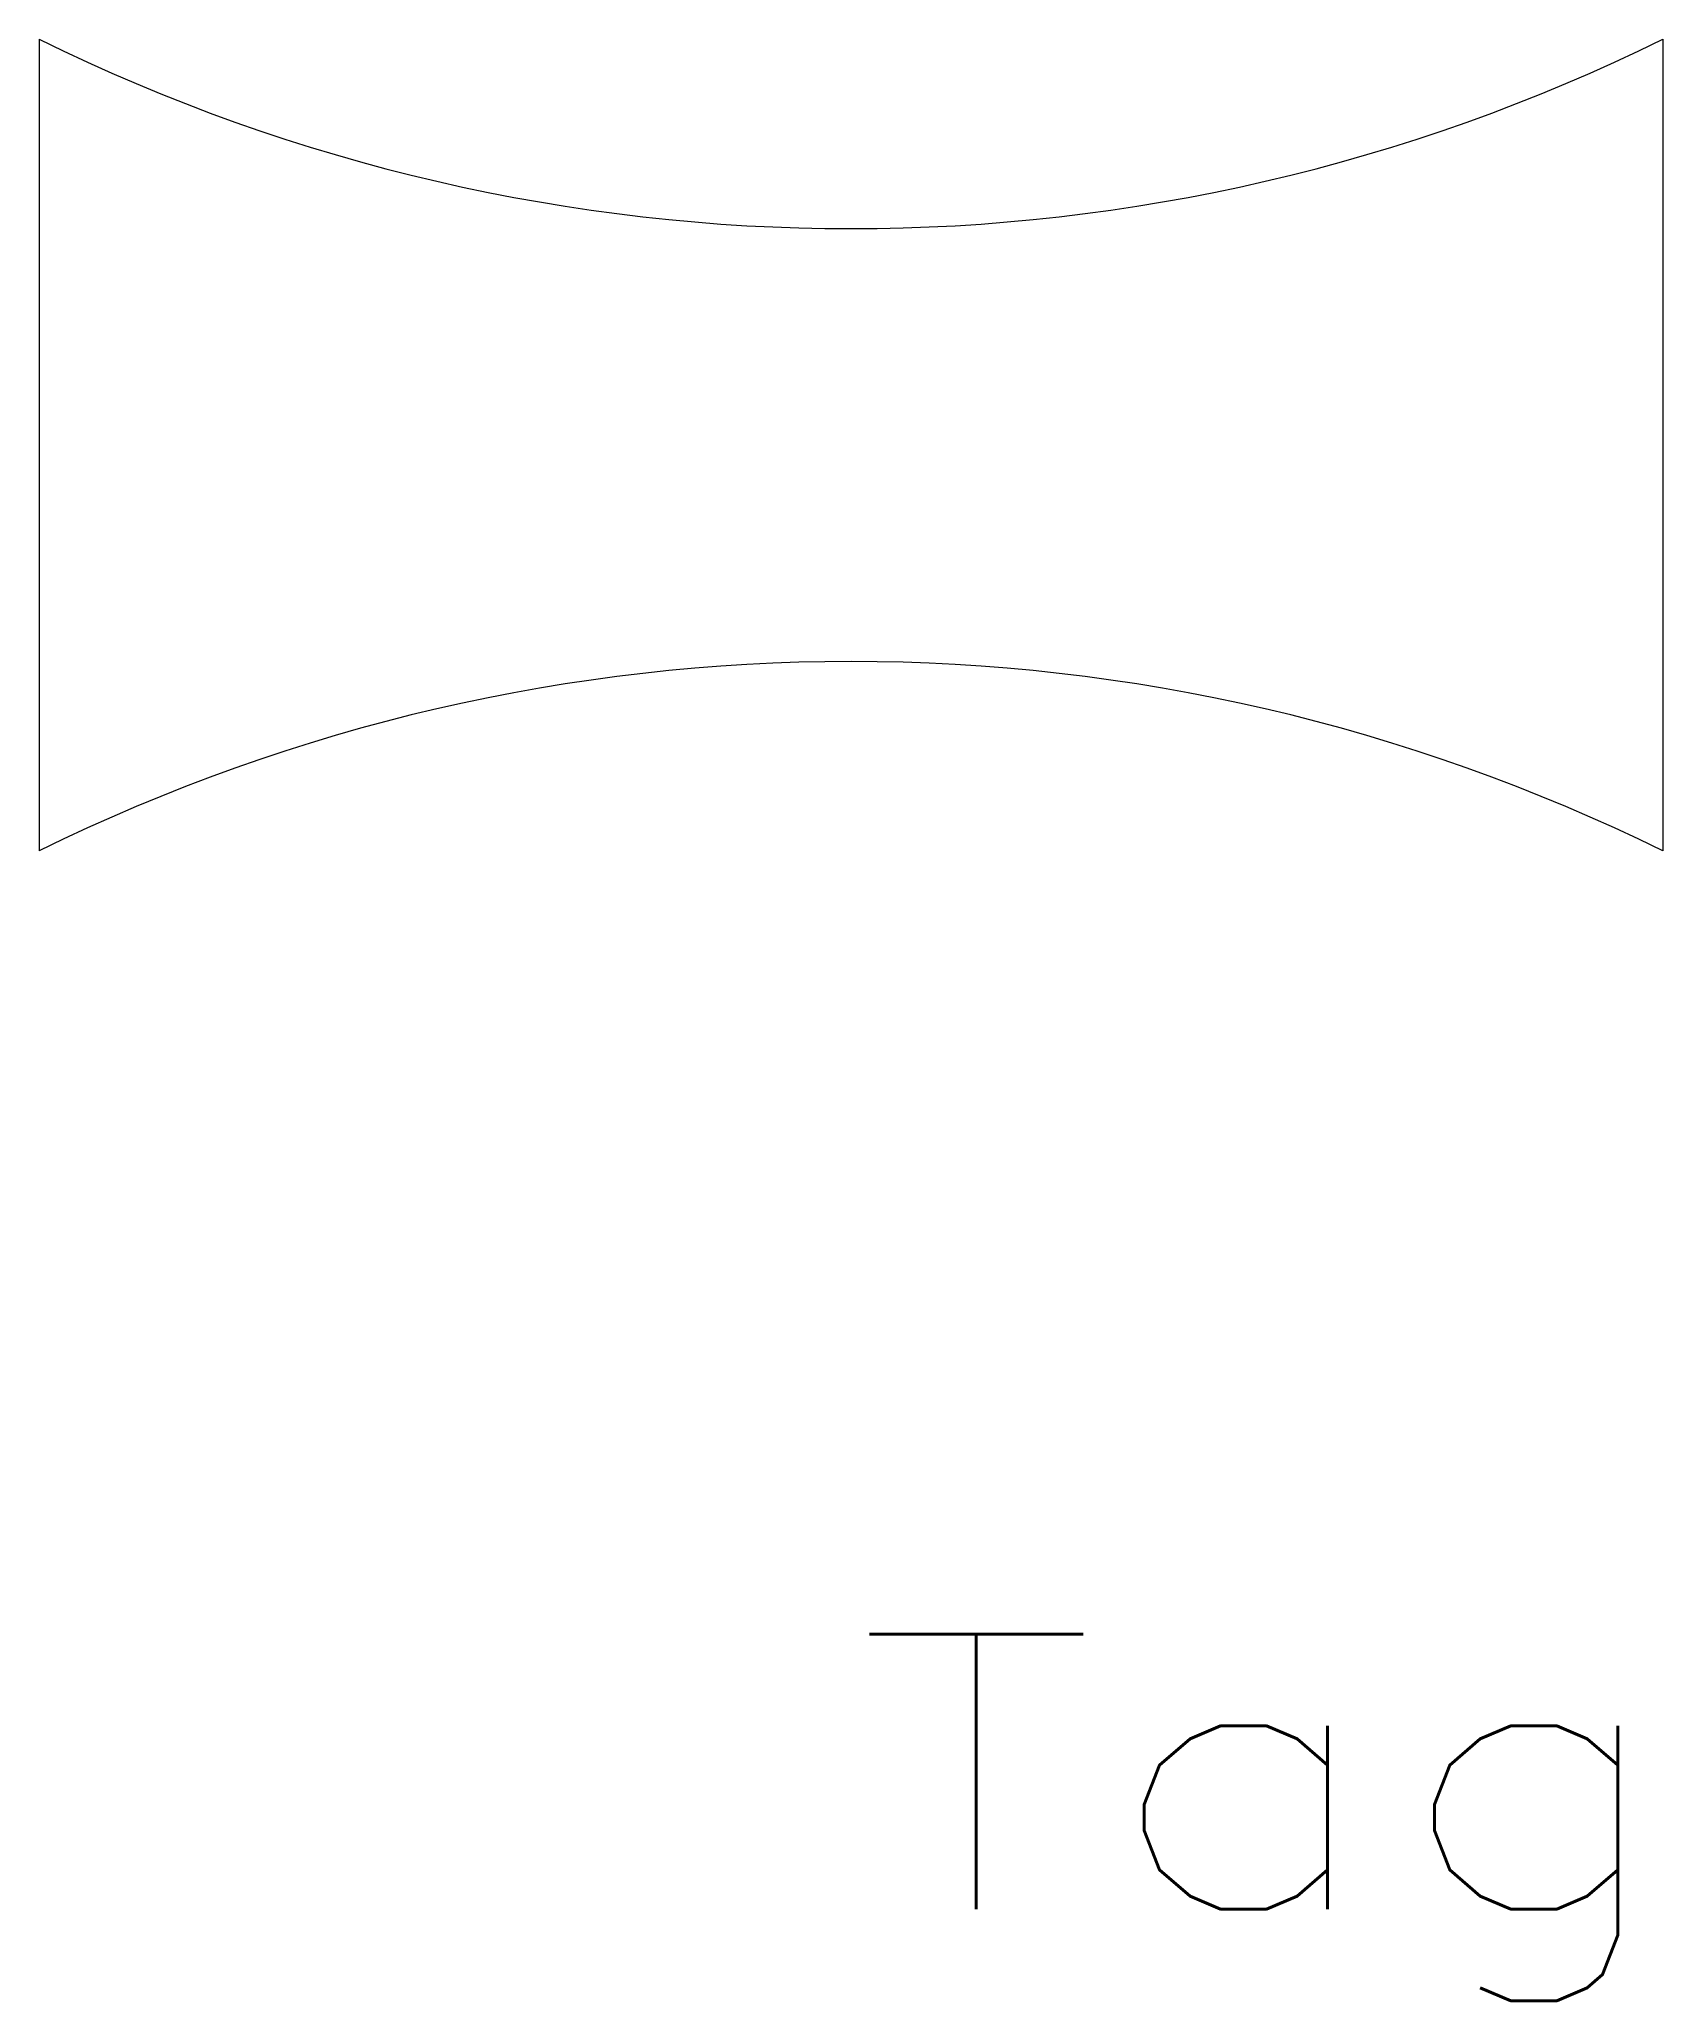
# Model space of a CAD drawing. Header units: inches. Extents: x -3.75 to 3.75, y -7.19 to 1.88.
import ezdxf
from ezdxf.enums import TextEntityAlignment as Align

# ---------------------------------------------------------------- set-up
doc = ezdxf.new("R2010")
doc.units = ezdxf.units.IN
doc.header["$MEASUREMENT"] = 0
doc.layers.get('0').update_dxf_attribs({"lineweight": 0})
doc.styles.add('STANDARD1', font='TXT.SHX')

msp = doc.modelspace()

# ---------------------------------------------------------------- linework, layer by layer
for p, q in [((-3.75, 1.875), (-3.75, -1.875)), ((3.75, 1.875), (3.75, -1.875))]:
    msp.add_line(p, q)
for centre, start, end in [((0, 9.4732), -116.26805, -63.73196), ((0, -9.4732), 63.73195, 116.26805)]:
    msp.add_arc(centre, 8.4732, start, end)

# ---------------------------------------------------------------- texts
at = {"color": 7, "linetype": 'Continuous', "style": 'STANDARD1', "width": 1.166667}
msp.add_text('Tag', height=1.27002, dxfattribs=at).set_placement((0.0143, -6.7638), (3.8244, -6.7638), align=Align.FIT)

doc.saveas('drawing.dxf')
